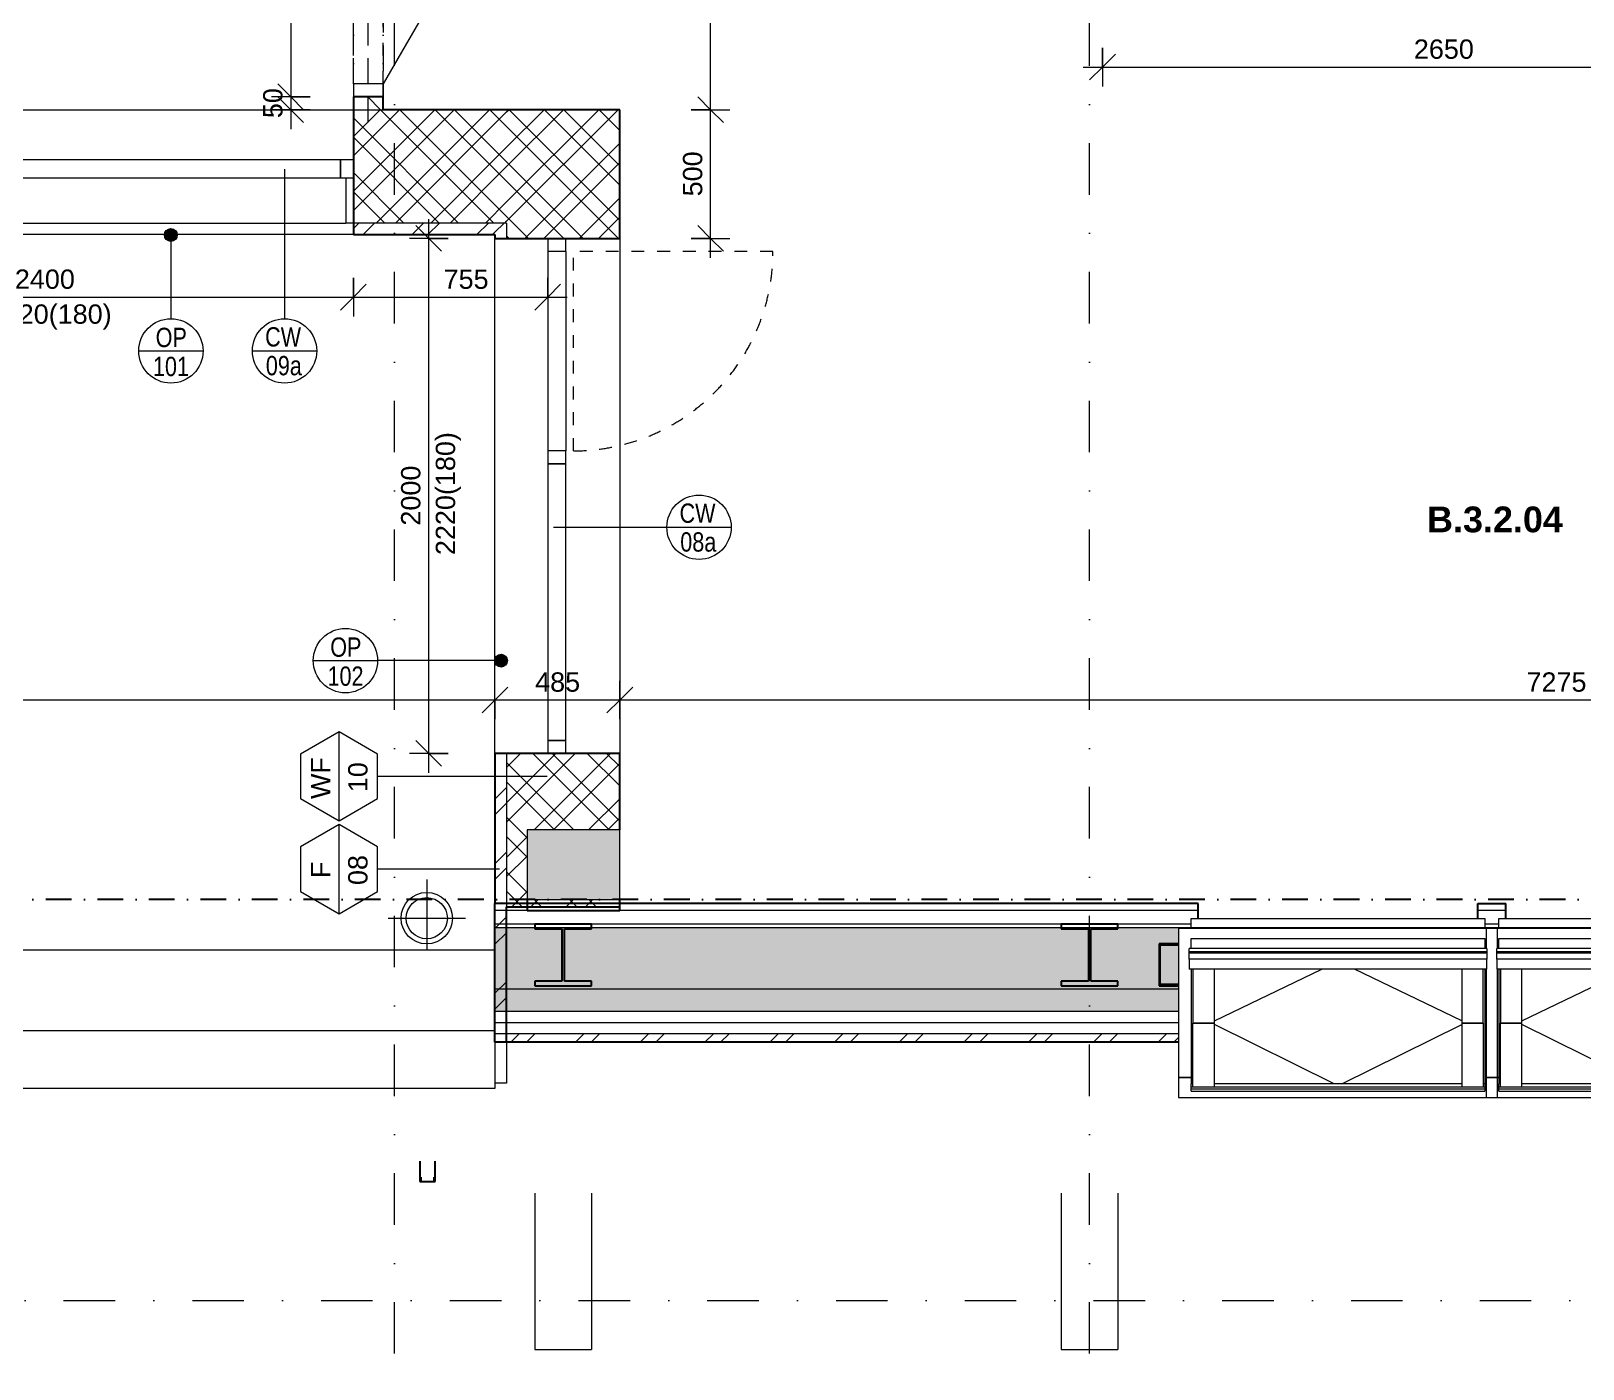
# Model space of a CAD drawing. Header units: millimetres. Extents: x -8380 to 43341, y -2985 to 58543.
# Drawn here: x 11158 to 17187, y 43687 to 48883 of the extents above; entities that cross this region are included whole.
import ezdxf

# ---------------------------------------------------------------- set-up
doc = ezdxf.new("R2010")
doc.units = ezdxf.units.MM
for name, pattern in [('HA_Dash_2mm-S1mm', [100, 50, -50]), ('HA_Dash_3mm-S1mm', [150, 100, -50]), ('HA_DashDot_10mm-S3mm', [500, 200, -150, 0, -150]), ('HA_DashDot_2_2mm-S0_6mm', [110, 50, -30, 0, -30]), ('HA_DashDot_4mm-S1mm', [200, 100, -50, 0, -50])]:
    doc.linetypes.add(name, pattern=pattern)
for name, color, linetype, lineweight in [('A-____-____-DIMS', 9, 'Continuous', 5), ('A-____-____-DIMS-50', 9, 'Continuous', 5), ('A-AREA-____-IDEN', 9, 'Continuous', 9), ('A-DETL-____-THIN', 9, 'Continuous', 9), ('A-DETL-GENF-OTLN', 9, 'Continuous', 9), ('A-DOOR-____-MCUT', 9, 'HA_DashDot_2_2mm-S0_6mm', 9), ('A-DOOR-____-OTLN', 9, 'Continuous', 9), ('A-DOOR-FRAM-MCUT', 9, 'Continuous', 9), ('A-FLOR-____-MCUT', 9, 'Continuous', 25), ('A-FLOR-____-OTLN', 9, 'Continuous', 9), ('A-FLOR-____-OVHD', 9, 'HA_DashDot_4mm-S1mm', 25), ('A-GENM-____-HDLN', 9, 'HA_Dash_3mm-S1mm', 9), ('A-GENM-____-IDEN', 9, 'Continuous', 9), ('A-GENM-____-OTLN', 9, 'Continuous', 9), ('A-GLAZ-____-OTLN', 9, 'Continuous', 5), ('A-GLAZ-CURT-MCUT', 9, 'Continuous', 5), ('A-GLAZ-CURT-OTLN', 9, 'Continuous', 5), ('A-GLAZ-CWMG-MCUT', 9, 'Continuous', 5), ('A-GLAZ-CWMG-OTLN', 9, 'Continuous', 5), ('A-ROOF-____-MCUT', 9, 'Continuous', 25), ('A-ROOF-____-OTLN', 9, 'Continuous', 9), ('A-ROOF-____-PATT', 9, 'Continuous', 25), ('A-WALL-____-IDEN', 9, 'Continuous', 9), ('A-WALL-____-MCUT', 9, 'Continuous', 25), ('A-WALL-____-OTLN', 9, 'Continuous', 9), ('A-WALL-____-PATT', 9, 'Continuous', 25), ('G-____-____-TEXT', 9, 'Continuous', 5), ('I-WALL-____-MCUT', 9, 'Continuous', 25), ('P-SANR-FIXT-OTLN', 9, 'Continuous', 9), ('S-BEAM-____-MCUT', 9, 'Continuous', 25), ('S-BEAM-____-OTLN', 9, 'Continuous', 9), ('S-GRID-____-OTLN', 9, 'Continuous', 5)]:
    doc.layers.add(name, color=color, linetype=linetype, lineweight=lineweight)
doc.styles.add('Arial_1', font='arial.ttf', dxfattribs={"height": 75})
doc.styles.add('Arial_2', font='arial.ttf', dxfattribs={"width": 0.8, "height": 75})
doc.styles.add('Arial_B', font='arialbd.ttf', dxfattribs={"height": 100})
doc.dimstyles.new('Inner_Dimensions', dxfattribs={"dimscale": 304.8, "dimtxt": 76.519455, "dimasz": 0.328084, "dimexe": 0.246063, "dimexo": 0.0625, "dimgap": 0.032808, "dimtad": 1, "dimdec": 0, "dimzin": 0, "dimdsep": 46, "dimtxsty": 'Arial_1', "dimblk1": 'OBLIQUE', "dimblk2": 'OBLIQUE', "dimsah": 1, "dimcen": 0.09, "dimdle": 0.246063, "dimazin": 0, "dimtfac": 1, "dimtdec": 4, "dimtix": 1, "dimtmove": 2, "dimatfit": 3, "dimfxl": 0.246063, "dimfxlon": 1, "dimtvp": 1, "dimtolj": 1, "dimtzin": 0, "dimlwd": 9, "dimlwe": 9, "dimarcsym": 2})
doc.dimstyles.new('Inner_Dimensions_1', dxfattribs={"dimscale": 304.8, "dimtxt": 76.519455, "dimasz": 0.328084, "dimexe": 0.246063, "dimexo": 0.0625, "dimgap": 0.032808, "dimtad": 1, "dimdec": 0, "dimzin": 0, "dimdsep": 46, "dimtxsty": 'Arial_1', "dimblk1": 'OBLIQUE', "dimblk2": 'OBLIQUE', "dimsah": 1, "dimcen": 0.09, "dimdle": 0.246063, "dimazin": 0, "dimtfac": 1, "dimtdec": 4, "dimtix": 1, "dimtmove": 0, "dimatfit": 3, "dimfxl": 0.246063, "dimfxlon": 1, "dimtvp": 1, "dimtolj": 1, "dimtzin": 0, "dimlwd": 9, "dimlwe": 9, "dimarcsym": 2})
pattern_1 = [(45, (0, 0), (-106.066, 106.066), []), (45, (75, 0), (-106.066, 106.066), []), (315, (0, 0), (106.066, 106.066), []), (315, (75, 0), (106.066, 106.066), [])]
pattern_2 = [(45, (0, 0), (-125.7236, 125.7236), []), (45, (0, 190.5), (-125.7236, 125.7236), [])]
pattern_3 = [(0, (0, 0), (58.594, 33.829), [39.062, -78.125]), (120, (0, 0), (-58.593773, 33.829393), [39.063, -78.125]), (60, (0, 0), (0.000227, 67.658393), [0, -78.125, 39.063, 0])]

# ---------------------------------------------------------------- blocks, each defined once
blk = doc.blocks.new('BD Libus_IFC_ifc-1-DPS_3NP - B')
at = {"layer": 'S-BEAM-____-MCUT', "color": 7}
for p, q in [((13335.8, 45414), (13115.8, 45414)), ((13115.8, 45414), (13115.8, 45396.6)), ((13335.8, 45396.6), (13335.8, 45414)), ((15380.8, 45414), (15160.8, 45414)), ((15160.8, 45414), (15160.8, 45396.6)), ((15380.8, 45396.6), (15380.8, 45414)), ((13115.8, 45396.6), (13221, 45396.6)), ((13221, 45396.6), (13221, 45192.8)), ((13230.5, 45192.8), (13230.5, 45396.6)), ((13230.5, 45396.6), (13335.8, 45396.6)), ((15160.8, 45396.6), (15266, 45396.6)), ((15266, 45396.6), (15266, 45192.8)), ((15275.5, 45192.8), (15275.5, 45396.6)), ((15275.5, 45396.6), (15380.8, 45396.6)), ((15615.7, 45338), (15540.7, 45338)), ((15540.7, 45338), (15540.7, 45175.4)), ((15544.7, 45333.7), (15615.7, 45333.7)), ((15544.7, 45179.7), (15544.7, 45333.7)), ((13221, 45192.8), (13115.7, 45192.8)), ((13115.7, 45192.8), (13115.7, 45175.4)), ((13115.7, 45175.4), (13335.7, 45175.4)), ((13335.7, 45192.8), (13230.5, 45192.8)), ((13335.7, 45175.4), (13335.7, 45192.8)), ((15266, 45192.8), (15160.7, 45192.8)), ((15160.7, 45192.8), (15160.7, 45175.5)), ((15160.7, 45175.5), (15380.7, 45175.4)), ((15380.7, 45192.8), (15275.5, 45192.8)), ((15380.7, 45175.4), (15380.7, 45192.8)), ((15540.7, 45175.4), (15615.7, 45175.4)), ((15615.7, 45179.7), (15544.7, 45179.7))]:
    blk.add_line(p, q, dxfattribs=at)
at = {"layer": 'S-BEAM-____-OTLN', "color": 250}
for p, q in [((12960.7, 45000), (7340.7, 45000)), ((13115.7, 44369.2), (13115.7, 43762.7)), ((13335.7, 44369.2), (13335.7, 43762.7)), ((15160.7, 44369.2), (15160.7, 43762.7)), ((15380.7, 44369.2), (15380.7, 43762.7)), ((13115.7, 43762.7), (13335.7, 43762.7)), ((15160.7, 43762.7), (15380.7, 43762.7))]:
    blk.add_line(p, q, dxfattribs=at)
blk = doc.blocks.new('HA_DR_Double_Swing_Solid - In_BJ_1200x2100_800-1670800-DPS_3NP - B')
at = {"layer": 'A-DOOR-____-MCUT'}
for p, q in [((-600, 57.5), (600, 57.5)), ((-600, -57.5), (600, -57.5))]:
    blk.add_line(p, q, dxfattribs=at)
at = {"layer": 'A-DOOR-____-OTLN', "lineweight": 5}
for p, q in [((-253.6, -257.5), (-600, -57.5)), ((600, -857.5), (600, -57.5))]:
    blk.add_line(p, q, dxfattribs=at)
for centre, radius, start, end in [((-600, -57.5), 400, 330, 0), ((600, -57.5), 800, 180, 270)]:
    blk.add_arc(centre, radius, start, end, dxfattribs=at)
at = {"layer": 'A-DOOR-FRAM-MCUT'}
for p, q in [((-600, 57.5), (-650, 57.5)), ((-600, -57.5), (-600, 57.5)), ((650, 57.5), (600, 57.5)), ((600, 57.5), (600, -57.5)), ((-650, -57.5), (-600, -57.5)), ((600, -57.5), (650, -57.5))]:
    blk.add_line(p, q, dxfattribs=at)
blk = doc.blocks.new('Systémový panel - Sklo-1975899-DPS_3NP - B')
at = {"layer": 'A-GLAZ-CURT-MCUT'}
for p, q in [((731, 70), (-731, 70)), ((-731, 70), (-731, 0)), ((731, 0), (731, 70)), ((-731, 0), (731, 0))]:
    blk.add_line(p, q, dxfattribs=at)
blk = doc.blocks.new('Obdélníková příčel - 50x70mm EXT-1863482-DPS_3NP - B')
at = {"layer": 'A-GLAZ-CWMG-MCUT'}
for p, q in [((0, 0), (-50, 0)), ((-50, 0), (-50, -70)), ((0, -70), (0, 0)), ((-50, -70), (0, -70))]:
    blk.add_line(p, q, dxfattribs=at)
blk = doc.blocks.new('Systémový panel - Sklo-2105241-DPS_3NP - B')
at = {"layer": 'A-GLAZ-CURT-MCUT'}
for p, q in [((537.5, 70), (-537.5, 70)), ((-537.5, 70), (-537.5, 0)), ((537.5, 0), (537.5, 70)), ((-537.5, 0), (537.5, 0))]:
    blk.add_line(p, q, dxfattribs=at)
blk = doc.blocks.new('Obdélníková příčel - 50x70mm EXT-1863481-DPS_3NP - B')
at = {"layer": 'A-GLAZ-CWMG-MCUT'}
for p, q in [((-50, 0), (0, 0)), ((-50, -70), (-50, 0)), ((0, 0), (0, -70)), ((0, -70), (-50, -70))]:
    blk.add_line(p, q, dxfattribs=at)
blk = doc.blocks.new('ABMV_CW_Single_Swing_Generic - Ex_Glass_SKLOPNE-2105242-DPS_3NP - B')
at = {"layer": 'A-DOOR-____-OTLN', "linetype": 'HA_Dash_2mm-S1mm', "lineweight": 5}
for p in [(-387.5, -30), (387.5, -805)]:
    blk.add_line(p, (387.5, -30), dxfattribs=at)
blk.add_arc((387.5, -30), 775, 180, 270, dxfattribs=at)
blk = doc.blocks.new('Obdélníková příčel - 50x70mm EXT-1514296-DPS_3NP - B')
at = {"layer": 'A-GLAZ-CWMG-OTLN'}
for p, q in [((13165.7, 48027.7), (13165.7, 47252.7)), ((13235.7, 48027.7), (13235.7, 47252.7))]:
    blk.add_line(p, q, dxfattribs=at)
blk = doc.blocks.new('Obdélníková příčel - 50x70mm EXT-1863479-DPS_3NP - B')
at = {"layer": 'A-GLAZ-CWMG-MCUT'}
for p, q in [((-25, 0), (25, 0)), ((-25, -70), (-25, 0)), ((25, 0), (25, -70)), ((25, -70), (-25, -70))]:
    blk.add_line(p, q, dxfattribs=at)
blk = doc.blocks.new('Roof-Windows_VELUX_GLL_1061 - SK08-V2-DPS_3NP - B')
at = {"layer": 'A-GLAZ-____-OTLN'}
for p, q in [((-3709.3, 45402.1), (-2469.3, 45402.1)), ((-3709.3, 45402.1), (-3709.3, 45397.5)), ((-2469.3, 45397.5), (-3709.3, 45397.5)), ((-3709.3, 45397.5), (-3709.3, 44818.5)), ((-3659.3, 45436.6), (-2519.3, 45436.6)), ((-3659.3, 45402.1), (-3659.3, 45436.6)), ((-2519.3, 45436.6), (-2519.3, 45402.1)), ((-2469.3, 45402.1), (-2469.3, 45397.5)), ((-2469.3, 45319.8), (-2469.3, 45397.5)), ((-3659.3, 45358.8), (-2519.3, 45358.8)), ((-3659.3, 45319.8), (-3659.3, 45358.8)), ((-2519.3, 45358.8), (-2519.3, 45319.8)), ((-3667.4, 45307.3), (-3667.4, 45319.8)), ((-2511.2, 45319.8), (-3667.4, 45319.8)), ((-3667.4, 45301.9), (-3667.4, 45307.3)), ((-2511.2, 45307.3), (-3667.4, 45307.3)), ((-3667.4, 45278.4), (-3667.4, 45301.9)), ((-2511.2, 45301.9), (-3667.4, 45301.9)), ((-2511.2, 45278.4), (-3667.4, 45278.4)), ((-3667.4, 45278.4), (-3667.4, 45239.5)), ((-2511.2, 45319.8), (-2511.2, 45307.3)), ((-2511.2, 45307.3), (-2511.2, 45301.9)), ((-2511.2, 45301.9), (-2511.2, 45278.4)), ((-2511.2, 45239.5), (-2511.2, 45278.4)), ((-2511.2, 45239.5), (-3667.4, 45239.5)), ((-3659.3, 45239.5), (-3659.3, 44794)), ((-3652.9, 45239.5), (-3652.9, 45030.2)), ((-3569.7, 45038.6), (-3152.8, 45239.5)), ((-3569.7, 45030.2), (-3569.7, 45239.5)), ((-2608.9, 45038.6), (-3025.9, 45239.5)), ((-2608.9, 45239.5), (-2608.9, 45030.2)), ((-2525.7, 45030.2), (-2525.7, 45239.5)), ((-2519.3, 45239.5), (-2519.3, 44794)), ((-2469.3, 44818.5), (-2469.3, 45239.5)), ((-3652.9, 45030.2), (-3569.7, 45030.2)), ((-3652.9, 44781.5), (-3652.9, 45030.2)), ((-3569.7, 45030.2), (-3652.9, 45030.2)), ((-3569.7, 44781.5), (-3569.7, 45030.2)), ((-3104, 44794), (-3569.7, 45024.8)), ((-3074.6, 44794), (-2608.9, 45024.8)), ((-2608.9, 45030.2), (-2525.7, 45030.2)), ((-2608.9, 45030.2), (-2608.9, 44781.5)), ((-2525.7, 45030.2), (-2608.9, 45030.2)), ((-2525.7, 45030.2), (-2525.7, 44781.5)), ((-3709.3, 44818.5), (-3659.3, 44818.5)), ((-3659.3, 44818.5), (-3709.3, 44818.5)), ((-3709.3, 44818.5), (-3709.3, 44741.2)), ((-3659.3, 44785.3), (-3659.3, 44794)), ((-3652.9, 44794), (-3659.3, 44794)), ((-2608.9, 44794), (-3569.7, 44794)), ((-2519.3, 44794), (-2525.7, 44794)), ((-2519.3, 44818.5), (-2469.3, 44818.5)), ((-2469.3, 44818.5), (-2519.3, 44818.5)), ((-2519.3, 44794), (-2519.3, 44785.3)), ((-2469.3, 44741.2), (-2469.3, 44818.5)), ((-3709.3, 44741.2), (-2469.3, 44741.2)), ((-3659.3, 44781), (-3659.3, 44785.3)), ((-3659.3, 44774.1), (-3659.3, 44781)), ((-2519.3, 44781), (-3659.3, 44781)), ((-2519.3, 44774.1), (-3659.3, 44774.1)), ((-3659.3, 44765.6), (-3659.3, 44773.7)), ((-3659.3, 44765.6), (-2519.3, 44765.6)), ((-3659.3, 44765.6), (-3659.3, 44765.6)), ((-3569.7, 44781.5), (-3652.9, 44781.5)), ((-2525.7, 44781.5), (-2608.9, 44781.5)), ((-2519.3, 44785.3), (-2519.3, 44781)), ((-2519.3, 44781), (-2519.3, 44774.1)), ((-2519.3, 44773.7), (-2519.3, 44765.6)), ((-2519.3, 44765.6), (-2519.3, 44765.6))]:
    blk.add_line(p, q, dxfattribs=at)
blk = doc.blocks.new('Roof-Windows_VELUX_GLL_1061 - SK08-1808627-DPS_3NP - B')
at = {"layer": 'A-GLAZ-____-OTLN'}
for p, q in [((-2514.3, 45402.1), (-1274.3, 45402.1)), ((-2514.3, 45402.1), (-2514.3, 45397.5)), ((-1274.3, 45397.5), (-2514.3, 45397.5)), ((-2514.3, 45397.5), (-2514.3, 45319.8)), ((-2464.3, 45436.6), (-1324.3, 45436.6)), ((-2464.3, 45402.1), (-2464.3, 45436.6)), ((-1324.3, 45436.6), (-1324.3, 45402.1)), ((-1274.3, 45402.1), (-1274.3, 45397.5)), ((-1274.3, 44818.5), (-1274.3, 45397.5)), ((-2464.3, 45358.8), (-1324.3, 45358.8)), ((-2464.3, 45319.8), (-2464.3, 45358.8)), ((-1324.3, 45358.8), (-1324.3, 45319.8)), ((-2472.4, 45307.3), (-2472.4, 45319.8)), ((-1316.2, 45319.8), (-2472.4, 45319.8)), ((-2472.4, 45301.9), (-2472.4, 45307.3)), ((-1316.2, 45307.3), (-2472.4, 45307.3)), ((-2472.4, 45278.4), (-2472.4, 45301.9)), ((-1316.2, 45301.9), (-2472.4, 45301.9)), ((-1316.2, 45278.4), (-2472.4, 45278.4)), ((-2472.4, 45278.4), (-2472.4, 45239.5)), ((-1316.2, 45319.8), (-1316.2, 45307.3)), ((-1316.2, 45307.3), (-1316.2, 45301.9)), ((-1316.2, 45301.9), (-1316.2, 45278.4)), ((-1316.2, 45239.5), (-1316.2, 45278.4)), ((-2514.3, 45239.5), (-2514.3, 44818.5)), ((-1316.2, 45239.5), (-2472.4, 45239.5)), ((-2464.3, 45239.5), (-2464.3, 44794)), ((-2457.9, 45239.5), (-2457.9, 45030.2)), ((-2374.7, 45038.6), (-1957.8, 45239.5)), ((-2374.7, 45030.2), (-2374.7, 45239.5)), ((-1413.9, 45038.6), (-1830.9, 45239.5)), ((-1413.9, 45239.5), (-1413.9, 45030.2)), ((-1330.7, 45030.2), (-1330.7, 45239.5)), ((-1324.3, 45239.5), (-1324.3, 44794)), ((-2457.9, 45030.2), (-2374.7, 45030.2)), ((-2457.9, 44781.5), (-2457.9, 45030.2)), ((-2374.7, 45030.2), (-2457.9, 45030.2)), ((-2374.7, 44781.5), (-2374.7, 45030.2)), ((-1909, 44794), (-2374.7, 45024.8)), ((-1879.6, 44794), (-1413.9, 45024.8)), ((-1413.9, 45030.2), (-1330.7, 45030.2)), ((-1413.9, 45030.2), (-1413.9, 44781.5)), ((-1330.7, 45030.2), (-1413.9, 45030.2)), ((-1330.7, 45030.2), (-1330.7, 44781.5)), ((-2514.3, 44818.5), (-2464.3, 44818.5)), ((-2464.3, 44818.5), (-2514.3, 44818.5)), ((-2514.3, 44818.5), (-2514.3, 44741.2)), ((-2464.3, 44785.3), (-2464.3, 44794)), ((-2457.9, 44794), (-2464.3, 44794)), ((-1413.9, 44794), (-2374.7, 44794)), ((-1324.3, 44794), (-1330.7, 44794)), ((-1324.3, 44818.5), (-1274.3, 44818.5)), ((-1274.3, 44818.5), (-1324.3, 44818.5)), ((-1324.3, 44794), (-1324.3, 44785.3)), ((-1274.3, 44741.2), (-1274.3, 44818.5)), ((-2514.3, 44741.2), (-1274.3, 44741.2)), ((-2464.3, 44781), (-2464.3, 44785.3)), ((-2464.3, 44774.1), (-2464.3, 44781)), ((-1324.3, 44781), (-2464.3, 44781)), ((-1324.3, 44774.1), (-2464.3, 44774.1)), ((-2464.3, 44765.6), (-2464.3, 44773.7)), ((-2464.3, 44765.6), (-1324.3, 44765.6)), ((-2464.3, 44765.6), (-2464.3, 44765.6)), ((-2374.7, 44781.5), (-2457.9, 44781.5)), ((-1330.7, 44781.5), (-1413.9, 44781.5)), ((-1324.3, 44785.3), (-1324.3, 44781)), ((-1324.3, 44781), (-1324.3, 44774.1)), ((-1324.3, 44773.7), (-1324.3, 44765.6)), ((-1324.3, 44765.6), (-1324.3, 44765.6))]:
    blk.add_line(p, q, dxfattribs=at)
blk = doc.blocks.new('TP11-chrlič3 - TP11-chrlič-1750161-DPS_3NP - B')
at = {"layer": 'A-GENM-____-OTLN'}
for p, q in [((1512.8, 44432.1), (1512.8, 44414.7)), ((1562.8, 44414.7), (1512.8, 44414.7)), ((1562.8, 44414.7), (1562.8, 44432.1))]:
    blk.add_line(p, q, dxfattribs=at)
blk = doc.blocks.new('TB_Porotherm KP11_5_1500mm - TB_Porotherm KP11_5_1500mm-1920557-DPS_3NP - B')
at = {"layer": 'A-GENM-____-HDLN'}
for p, q in [((-750, 57.5), (750, 57.5)), ((-750, 0), (750, 0)), ((750, -57.5), (-750, -57.5))]:
    blk.add_line(p, q, dxfattribs=at)
blk = doc.blocks.new('VĚNEC OSA B5-B6 - VĚNEC OSA B5-B6-2159211-DPS_3NP - B')
at = {"layer": 'A-FLOR-____-MCUT'}
for p, q in [((13085.7, 45510.2), (13085.7, 45468.2)), ((13085.7, 45468.2), (13445.7, 45468.2)), ((13445.7, 45468.2), (13445.7, 45510.2))]:
    blk.add_line(p, q, dxfattribs=at)
blk = doc.blocks.new('LV_PF_GenericSymbol - Default-2172435-DPS_3NP - B')
at = {"layer": 'P-SANR-FIXT-OTLN'}
for p, q in [((0, 150), (0, -122.6)), ((-150, 0), (150, 0))]:
    blk.add_line(p, q, dxfattribs=at)
for radius in [100, 80]:
    blk.add_circle((0, 0), radius, dxfattribs=at)
blk = doc.blocks.new('DIMBLOCK48-DPS_3NP - B')
at = {"layer": 'A-____-____-DIMS-50', "lineweight": 9}
for p, q in [((13445.7, 46210.1), (13445.7, 46360.1)), ((13445.7, 46285.1), (13495.7, 46335.1)), ((20720.7, 46210.1), (20720.7, 46360.1)), ((20720.7, 46285.1), (20770.7, 46335.1)), ((13445.7, 46285.1), (13395.7, 46235.1)), ((20720.7, 46285.1), (13445.7, 46285.1)), ((13445.7, 46285.1), (13445.7, 46210.1)), ((20720.7, 46285.1), (20670.7, 46235.1)), ((20720.7, 46285.1), (20720.7, 46210.1))]:
    blk.add_line(p, q, dxfattribs=at)
at = {"layer": 'A-____-____-DIMS-50', "color": 0, "lineweight": 9, "insert": (16967.8, 46392.4), "char_height": 75, "width": 276.883, "attachment_point": 1, "line_spacing_factor": 0.941778, "style": 'Arial_1'}
blk.add_mtext('7275', dxfattribs=at)
blk = doc.blocks.new('_Oblique')
at = {"color": 0, "linetype": 'ByBlock', "lineweight": -2}
blk.add_line((-0.5, -0.5), (0.5, 0.5), dxfattribs=at)
blk = doc.blocks.new('DIMBLOCK49-DPS_3NP - B')
at = {"layer": 'A-____-____-DIMS-50', "lineweight": 9}
for p, q in [((12960.7, 46210.1), (12960.7, 46360.1)), ((12960.7, 46285.1), (13010.7, 46335.1)), ((13445.7, 46210.1), (13445.7, 46360.1)), ((13445.7, 46285.1), (13495.7, 46335.1)), ((12960.7, 46285.1), (12910.7, 46235.1)), ((13445.7, 46285.1), (12960.7, 46285.1)), ((12960.7, 46285.1), (12960.7, 46210.1)), ((13445.7, 46285.1), (13395.7, 46235.1)), ((13445.7, 46285.1), (13445.7, 46210.1))]:
    blk.add_line(p, q, dxfattribs=at)
at = {"layer": 'A-____-____-DIMS-50', "color": 0, "lineweight": 9, "insert": (13116.7, 46392.4), "char_height": 75, "width": 207.662, "attachment_point": 1, "line_spacing_factor": 0.941778, "style": 'Arial_1'}
blk.add_mtext('485', dxfattribs=at)
blk = doc.blocks.new('DIMBLOCK50-DPS_3NP - B')
at = {"layer": 'A-____-____-DIMS-50', "lineweight": 9}
for p, q in [((7295.7, 46210.1), (7295.7, 46360.1)), ((7295.7, 46285.1), (7345.7, 46335.1)), ((12960.7, 46210.1), (12960.7, 46360.1)), ((12960.7, 46285.1), (13010.7, 46335.1)), ((7295.7, 46285.1), (7245.7, 46235.1)), ((12960.7, 46285.1), (7295.7, 46285.1)), ((7295.7, 46285.1), (7295.7, 46210.1)), ((12960.7, 46285.1), (12910.7, 46235.1)), ((12960.7, 46285.1), (12960.7, 46210.1))]:
    blk.add_line(p, q, dxfattribs=at)
at = {"layer": 'A-____-____-DIMS-50', "color": 0, "lineweight": 9, "insert": (10012.8, 46392.4), "char_height": 75, "width": 276.883, "attachment_point": 1, "line_spacing_factor": 0.941778, "style": 'Arial_1'}
blk.add_mtext('5665', dxfattribs=at)
blk = doc.blocks.new('DIMBLOCK143-DPS_3NP - B')
at = {"layer": 'A-____-____-DIMS-50', "lineweight": 9}
for p, q in [((12167.4, 50002.7), (12167.4, 48627.7)), ((12242.4, 49927.7), (12092.4, 49927.7)), ((12167.4, 49927.7), (12117.4, 49977.7)), ((12167.4, 49927.7), (12217.4, 49877.7)), ((12167.4, 49927.7), (12242.4, 49927.7)), ((12167.4, 48627.7), (12117.4, 48677.7)), ((12242.4, 48627.7), (12092.4, 48627.7)), ((12167.4, 48627.7), (12217.4, 48577.7)), ((12167.4, 48627.7), (12242.4, 48627.7))]:
    blk.add_line(p, q, dxfattribs=at)
at = {"layer": 'A-____-____-DIMS-50', "color": 0, "lineweight": 9, "insert": (12060.1, 49162.4), "char_height": 75, "width": 276.883, "attachment_point": 1, "rotation": 90, "line_spacing_factor": 0.941778, "style": 'Arial_1'}
blk.add_mtext('1300', dxfattribs=at)
blk = doc.blocks.new('DIMBLOCK144-DPS_3NP - B')
at = {"layer": 'A-____-____-DIMS-50', "lineweight": 9}
for p, q in [((12167.4, 48627.7), (12117.4, 48677.7)), ((12242.4, 48627.7), (12092.4, 48627.7)), ((12167.4, 48577.7), (12117.4, 48627.7)), ((12167.4, 48627.7), (12167.4, 48502.7)), ((12167.4, 48627.7), (12217.4, 48577.7)), ((12167.4, 48627.7), (12242.4, 48627.7)), ((12242.4, 48577.7), (12092.4, 48577.7)), ((12167.4, 48577.7), (12217.4, 48527.7)), ((12167.4, 48577.7), (12242.4, 48577.7))]:
    blk.add_line(p, q, dxfattribs=at)
at = {"layer": 'A-____-____-DIMS-50', "color": 0, "lineweight": 9, "insert": (12060.1, 48545), "char_height": 75, "width": 138.441, "attachment_point": 1, "rotation": 90, "line_spacing_factor": 0.941778, "style": 'Arial_1'}
blk.add_mtext('50', dxfattribs=at)
blk = doc.blocks.new('DIMBLOCK161-DPS_3NP - B')
at = {"layer": 'A-____-____-DIMS-50', "lineweight": 9}
for p, q in [((10011.2, 47924.8), (10011.2, 47774.8)), ((10011.2, 47849.8), (10011.2, 47924.8)), ((10011.2, 47849.8), (10061.2, 47899.8)), ((12410.7, 47924.8), (12410.7, 47774.8)), ((12410.7, 47849.8), (12410.7, 47924.8)), ((12410.7, 47849.8), (12460.7, 47899.8)), ((10011.2, 47849.8), (9961.2, 47799.8)), ((10011.2, 47849.8), (12410.7, 47849.8)), ((12410.7, 47849.8), (12360.7, 47799.8))]:
    blk.add_line(p, q, dxfattribs=at)
at = {"layer": 'A-____-____-DIMS-50', "color": 0, "lineweight": 9, "insert": (11095.6, 47957.1), "char_height": 75, "width": 276.883, "attachment_point": 1, "line_spacing_factor": 0.941778, "style": 'Arial_1'}
blk.add_mtext('2400', dxfattribs=at)
blk = doc.blocks.new('DIMBLOCK162-DPS_3NP - B')
at = {"layer": 'A-____-____-DIMS-50', "lineweight": 9}
for p, q in [((12410.7, 47924.8), (12410.7, 47774.8)), ((12410.7, 47849.8), (12410.7, 47924.8)), ((12410.7, 47849.8), (12460.7, 47899.8)), ((13165.7, 47924.8), (13165.7, 47774.8)), ((13165.7, 47849.8), (13165.7, 47924.8)), ((13165.7, 47849.8), (13215.7, 47899.8)), ((12410.7, 47849.8), (12360.7, 47799.8)), ((12410.7, 47849.8), (13240.7, 47849.8)), ((13165.7, 47849.8), (13115.7, 47799.8))]:
    blk.add_line(p, q, dxfattribs=at)
at = {"layer": 'A-____-____-DIMS-50', "color": 0, "lineweight": 9, "insert": (12761.1, 47957.1), "char_height": 75, "width": 207.662, "attachment_point": 1, "line_spacing_factor": 0.941778, "style": 'Arial_1'}
blk.add_mtext('755', dxfattribs=at)
blk = doc.blocks.new('DIMBLOCK163-DPS_3NP - B')
at = {"layer": 'A-____-____-DIMS-50', "lineweight": 9}
for p, q in [((12703.2, 48077.8), (12653.2, 48127.8)), ((12703.2, 46002.8), (12703.2, 48152.8)), ((12778.2, 48077.8), (12628.2, 48077.8)), ((12703.2, 48077.8), (12753.2, 48027.8)), ((12703.2, 48077.8), (12778.2, 48077.8)), ((12703.2, 46077.8), (12653.2, 46127.8)), ((12778.2, 46077.8), (12628.2, 46077.8)), ((12703.2, 46077.8), (12753.2, 46027.8)), ((12703.2, 46077.8), (12778.2, 46077.8))]:
    blk.add_line(p, q, dxfattribs=at)
at = {"layer": 'A-____-____-DIMS-50', "color": 0, "lineweight": 9, "insert": (12595.8, 46962.4), "char_height": 75, "width": 276.883, "attachment_point": 1, "rotation": 90, "line_spacing_factor": 0.941778, "style": 'Arial_1'}
blk.add_mtext('2000', dxfattribs=at)
blk = doc.blocks.new('DIMBLOCK164-DPS_3NP - B')
at = {"layer": 'A-____-____-DIMS-50', "lineweight": 9}
for p, q in [((13798.2, 48577.7), (13748.2, 48627.7)), ((13723.2, 48577.7), (13873.2, 48577.7)), ((13798.2, 48577.7), (13723.2, 48577.7)), ((13798.2, 48002.8), (13798.2, 48577.7)), ((13798.2, 48577.7), (13848.2, 48527.7)), ((13798.2, 48077.8), (13748.2, 48127.8)), ((13723.2, 48077.8), (13873.2, 48077.8)), ((13798.2, 48077.8), (13723.2, 48077.8)), ((13798.2, 48077.8), (13848.2, 48027.8))]:
    blk.add_line(p, q, dxfattribs=at)
at = {"layer": 'A-____-____-DIMS-50', "color": 0, "lineweight": 9, "insert": (13690.9, 48241.2), "char_height": 75, "width": 207.662, "attachment_point": 1, "rotation": 90, "line_spacing_factor": 0.941778, "style": 'Arial_1'}
blk.add_mtext('500', dxfattribs=at)
blk = doc.blocks.new('DIMBLOCK165-DPS_3NP - B')
at = {"layer": 'A-____-____-DIMS-50', "lineweight": 9}
for p, q in [((13798.2, 50677.7), (13748.2, 50727.7)), ((13723.2, 50677.7), (13873.2, 50677.7)), ((13798.2, 50677.7), (13723.2, 50677.7)), ((13798.2, 48577.7), (13798.2, 50677.7)), ((13798.2, 50677.7), (13848.2, 50627.7)), ((13798.2, 48577.7), (13748.2, 48627.7)), ((13723.2, 48577.7), (13873.2, 48577.7)), ((13798.2, 48577.7), (13723.2, 48577.7)), ((13798.2, 48577.7), (13848.2, 48527.7))]:
    blk.add_line(p, q, dxfattribs=at)
at = {"layer": 'A-____-____-DIMS-50', "color": 0, "lineweight": 9, "insert": (13690.9, 49512.4), "char_height": 75, "width": 276.883, "attachment_point": 1, "rotation": 90, "line_spacing_factor": 0.941778, "style": 'Arial_1'}
blk.add_mtext('2100', dxfattribs=at)
blk = doc.blocks.new('HA_TAG_GM_Products - Generic-588599-DPS_3NP - B')
at = {"layer": 'A-GENM-____-IDEN'}
blk.add_line((-2.5, 0), (2.5, 0), dxfattribs=at)
blk.add_circle((0, 0), 2.5, dxfattribs=at)
blk = doc.blocks.new('HA_TAG_cWA - Default-922888-DPS_3NP - B')
at = {"layer": 'A-WALL-____-IDEN'}
blk.add_line((-2.5, 0), (2.5, 0), dxfattribs=at)
blk.add_circle((0, 0), 2.5, dxfattribs=at)
blk = doc.blocks.new('HA_TAG_WA_Partitions - Group _ Type Mark-556634-DPS_3NP - B')
at = {"layer": 'A-WALL-____-IDEN'}
for p, q in [((-1.73, 3), (-3.46, 0)), ((1.73, 3), (-1.73, 3)), ((3.46, 0), (1.73, 3)), ((-3.46, 0), (3.46, 0)), ((-3.46, 0), (-1.73, -3)), ((1.73, -3), (3.46, 0)), ((-1.73, -3), (1.73, -3))]:
    blk.add_line(p, q, dxfattribs=at)
blk = doc.blocks.new('DIMBLOCK237-DPS_3NP - B')
at = {"layer": 'A-____-____-DIMS-50', "lineweight": 9}
for p, q in [((15320.7, 48818.2), (15320.7, 48668.2)), ((15320.7, 48743.2), (15320.7, 48818.2)), ((15320.7, 48743.2), (15370.7, 48793.2)), ((17970.7, 48818.2), (17970.7, 48668.2)), ((17970.7, 48743.2), (17970.7, 48818.2)), ((17970.7, 48743.2), (18020.7, 48793.2)), ((15245.7, 48743.2), (17970.7, 48743.2)), ((15320.7, 48743.2), (15270.7, 48693.2)), ((17970.7, 48743.2), (17920.7, 48693.2))]:
    blk.add_line(p, q, dxfattribs=at)
at = {"layer": 'A-____-____-DIMS-50', "color": 0, "lineweight": 9, "insert": (16530.3, 48850.6), "char_height": 75, "width": 276.883, "attachment_point": 1, "line_spacing_factor": 0.941778, "style": 'Arial_1'}
blk.add_mtext('2650', dxfattribs=at)

msp = doc.modelspace()

# ---------------------------------------------------------------- hatches: boundary and pattern name
at = {"layer": 'A-DETL-GENF-OTLN'}
msp.add_hatch(color=254, dxfattribs=at).paths.add_polyline_path([(13445.7, 45510.2), (13445.7, 45780.8), (13085.7, 45780.8), (13085.7, 45510.2)])
at = {"layer": 'A-GENM-____-IDEN'}
h = msp.add_hatch(color=256, dxfattribs=at)
edge = h.paths.add_edge_path()
edge.add_arc((11701.6, 48091.4), 25, 0, 360)
h = msp.add_hatch(color=256, dxfattribs=at)
edge = h.paths.add_edge_path()
edge.add_arc((12984.1, 46438), 25, 0, 360)
at = {"layer": 'A-ROOF-____-PATT', "lineweight": 5}
h = msp.add_hatch(dxfattribs=at)
h.set_pattern_fill('FP_1', color=256, style=0, pattern_type=2)
h.set_pattern_definition(pattern_3)
h.paths.add_polyline_path([(7228.9, 45161.9), (7340.7, 45161.9), (7340.7, 45400.5), (7000.7, 45400.5), (7000.7, 45161.9)])
h.paths.add_polyline_path([(-6370.2, 45161.9), (-3709.3, 45161.9), (-3709.3, 45400.5), (-6829.3, 45400.5), (-6829.3, 45161.9)])
h.paths.add_polyline_path([(21170.7, 45161.9), (21170.7, 45400.5), (18050.7, 45400.5), (18050.7, 45161.9), (20828.1, 45161.9)])
h.paths.add_polyline_path([(-1274.3, 45161.9), (1380.7, 45161.9), (1380.7, 45400.5), (-1274.3, 45400.5), (-1274.3, 45168.7)])
h.paths.add_polyline_path([(12960.7, 45161.9), (15615.7, 45161.9), (15615.7, 45400.5), (12960.7, 45400.5), (12960.7, 45337.9)])
h = msp.add_hatch(dxfattribs=at)
h.set_pattern_fill('FP_1', color=256, style=0, pattern_type=2)
h.set_pattern_definition(pattern_3)
h.paths.add_polyline_path([(20828.1, 45075.2), (21170.7, 45075.2), (21170.7, 45161.9), (18050.7, 45161.9), (18050.7, 45075.2), (19694.8, 45075.2)])
h.paths.add_polyline_path([(-6370.2, 45075.2), (-3709.3, 45075.2), (-3709.3, 45161.9), (-6829.3, 45161.9), (-6829.3, 45075.2)])
h.paths.add_polyline_path([(-1274.3, 45075.2), (1380.7, 45075.2), (1380.7, 45161.9), (-1274.3, 45161.9), (-1274.3, 45077.6)])
h.paths.add_polyline_path([(15615.7, 45075.2), (15615.7, 45161.9), (12960.7, 45161.9), (12960.7, 45075.2), (15445.1, 45075.2)])
h.paths.add_polyline_path([(7000.7, 45075.2), (7340.7, 45075.2), (7340.7, 45161.9), (7000.7, 45161.9)])
h = msp.add_hatch(dxfattribs=at)
h.set_pattern_fill('FP_7', color=256, style=0, pattern_type=2)
h.set_pattern_definition(pattern_2)
h.paths.add_polyline_path([(20828.1, 44955.9), (21170.7, 44955.9), (21170.7, 44988.4), (18050.7, 44988.4), (18050.7, 44955.9), (19694.8, 44955.9)])
h.paths.add_polyline_path([(-6370.2, 44955.9), (-3709.3, 44955.9), (-3709.3, 44988.4), (-6829.3, 44988.4), (-6829.3, 44955.9)])
h.paths.add_polyline_path([(-1274.3, 44955.9), (1380.7, 44955.9), (1380.7, 44988.4), (-1274.3, 44988.4), (-1274.3, 44987.5)])
h.paths.add_polyline_path([(15615.7, 44955.9), (15615.7, 44988.4), (12960.7, 44988.4), (12960.7, 44955.9), (15445.1, 44955.9)])
h.paths.add_polyline_path([(7000.7, 44955.9), (7340.7, 44955.9), (7340.7, 44988.4), (7000.7, 44988.4)])
at = {"layer": 'A-WALL-____-PATT', "lineweight": 5}
h = msp.add_hatch(dxfattribs=at)
h.set_pattern_fill('FP_6', color=256, style=0, pattern_type=2)
h.set_pattern_definition([(135, (0, 0), (-53.03301, -53.03301), [])])
h.paths.add_polyline_path([(12525.7, 48577.7), (12525.7, 48627.7), (12410.7, 48627.7), (12410.7, 48577.7)])
h.paths.add_polyline_path([(12525.7, 49927.7), (12525.7, 50677.7), (12410.7, 50677.7), (12410.7, 49927.7)])
h = msp.add_hatch(dxfattribs=at)
h.set_pattern_fill('FP_2', color=256, style=0, pattern_type=2)
h.set_pattern_definition(pattern_1)
h.paths.add_polyline_path([(12960.7, 48137.7), (13005.7, 48137.7), (13005.7, 48577.7), (12410.7, 48577.7), (12410.7, 48137.7), (12895.2, 48137.7)])
h.paths.add_polyline_path([(10011.2, 48137.7), (10011.2, 48577.7), (4360.7, 48577.7), (4360.7, 48137.7), (8362.2, 48137.7)])
h.paths.add_polyline_path([(895.7, 48137.7), (1960.7, 48137.7), (1960.7, 48577.7), (895.7, 48577.7)])
h = msp.add_hatch(dxfattribs=at)
h.set_pattern_fill('FP_2', color=256, style=0, pattern_type=2)
h.set_pattern_definition(pattern_1)
h.paths.add_polyline_path([(13445.7, 45481.8), (13445.7, 46077.8), (13005.7, 46077.8), (13005.7, 45481.8), (13445.7, 45481.8)])
h.paths.add_polyline_path([(13085.7, 45510.2), (13085.7, 45780.8), (13445.7, 45780.8), (13445.7, 45510.2), (13424.7, 45510.2)])
h.paths.add_polyline_path([(13445.7, 48077.8), (13445.7, 48577.7), (13005.7, 48577.7), (13005.7, 48077.8)])
h = msp.add_hatch(dxfattribs=at)
h.set_pattern_fill('FP_7', color=256, style=0, pattern_type=2)
h.set_pattern_definition(pattern_2)
h.paths.add_polyline_path([(12895.2, 48092.7), (12960.7, 48092.7), (12960.7, 48137.7), (12410.7, 48137.7), (12410.7, 48092.7)])
h.paths.add_polyline_path([(7340.7, 48092.7), (10011.2, 48092.7), (10011.2, 48137.7), (7295.7, 48137.7), (7295.7, 48092.7)])
h = msp.add_hatch(dxfattribs=at)
h.set_pattern_fill('FP_7', color=256, style=0, pattern_type=2)
h.set_pattern_definition(pattern_2)
h.paths.add_polyline_path([(12960.7, 44955.9), (13005.7, 44955.9), (13005.7, 46077.8), (12960.7, 46077.8), (12960.7, 45337.9)])
h.paths.add_polyline_path([(13005.7, 48077.8), (13005.7, 48137.7), (12960.7, 48137.7), (12960.7, 48077.8)])

# ---------------------------------------------------------------- linework, layer by layer
at = {"layer": 'A-DETL-____-THIN'}
for p, q in [((13445.7, 45780.8), (13085.7, 45780.8)), ((13085.7, 45780.8), (13085.7, 45510.2)), ((13445.7, 45510.2), (13445.7, 45780.8)), ((13085.7, 45510.2), (13445.7, 45510.2))]:
    msp.add_line(p, q, dxfattribs=at)
at = {"layer": 'A-FLOR-____-OTLN'}
for p, q in [((12410.7, 48137.7), (12380.7, 48137.7)), ((13165.7, 48077.7), (13005.7, 48077.7))]:
    msp.add_line(p, q, dxfattribs=at)
at = {"layer": 'A-FLOR-____-OVHD'}
for p, q in [((20720.7, 45510.2), (-7503.5, 45510.2)), ((12668.6, 44494.7), (12668.6, 44414.7)), ((12728.6, 44414.7), (12728.6, 44494.7)), ((12668.6, 44414.7), (12728.6, 44414.7))]:
    msp.add_line(p, q, dxfattribs=at)
at = {"layer": 'A-GENM-____-IDEN'}
for p, q in [((11701.6, 48091.4), (11701.6, 47765.8)), ((12984.1, 46438), (12504.8, 46438))]:
    msp.add_line(p, q, dxfattribs=at)
for centre in [(11701.6, 48091.4), (12984.1, 46438)]:
    msp.add_circle(centre, 25, dxfattribs=at)
at = {"layer": 'A-ROOF-____-MCUT'}
for p, q in [((15693, 45495.3), (12960.7, 45495.3)), ((12960.7, 44955.9), (12960.7, 45495.3)), ((15693, 45436.6), (15693, 45495.3)), ((16778.4, 45495.3), (16888, 45495.3)), ((16778.4, 45436.6), (16778.4, 45495.3)), ((16888, 45436.6), (16888, 45495.3)), ((15615.7, 44955.9), (12960.7, 44955.9))]:
    msp.add_line(p, q, dxfattribs=at)
at = {"layer": 'A-ROOF-____-MCUT', "lineweight": 9}
for p, q in [((15693, 45468.2), (12960.7, 45468.2)), ((16888, 45468.2), (16778.4, 45468.2)), ((15665.7, 45414), (12960.7, 45414)), ((15615.7, 45400.5), (12960.7, 45400.5)), ((16860.7, 45414), (16805.7, 45414)), ((15615.7, 45161.9), (12960.7, 45161.9)), ((15615.7, 45075.2), (12960.7, 45075.2)), ((15615.7, 45031.8), (12960.7, 45031.8)), ((15615.7, 44988.4), (12960.7, 44988.4))]:
    msp.add_line(p, q, dxfattribs=at)
at = {"layer": 'A-ROOF-____-OTLN'}
for p, q in [((7340.7, 45315.1), (12960.7, 45315.1)), ((12960.7, 44955.9), (12960.7, 44775.7)), ((12960.7, 44775.7), (7340.7, 44775.7))]:
    msp.add_line(p, q, dxfattribs=at)
at = {"layer": 'A-WALL-____-IDEN'}
for p, q in [((12143.3, 48347.3), (12143.3, 47765.8)), ((13188.2, 46956), (13628.3, 46956)), ((13163, 45988.5), (12504.8, 45988.5)), ((12978.4, 45628), (12504.8, 45628))]:
    msp.add_line(p, q, dxfattribs=at)
at = {"layer": 'A-WALL-____-MCUT'}
for p, q in [((12410.7, 48577.7), (12410.7, 48092.7)), ((13445.7, 48577.7), (12525.7, 48577.7)), ((13445.7, 48077.8), (13445.7, 48577.7)), ((12410.7, 48092.7), (12960.7, 48092.7)), ((12960.7, 48092.7), (12960.7, 48077.8)), ((12960.7, 48077.8), (13445.7, 48077.8)), ((13445.7, 46077.8), (12960.7, 46077.8)), ((12960.7, 46077.8), (12960.7, 45495.3)), ((13445.7, 45780.8), (13445.7, 46077.8)), ((13005.7, 45481.8), (13445.7, 45481.8)), ((13005.7, 44955.9), (13005.7, 45481.8)), ((13445.7, 45481.8), (13445.7, 45510.2))]:
    msp.add_line(p, q, dxfattribs=at)
at = {"layer": 'A-WALL-____-MCUT', "lineweight": 9}
for p, q in [((12410.7, 48577.7), (12525.7, 48577.7)), ((13005.7, 48137.7), (12410.7, 48137.7)), ((13005.7, 48137.7), (13005.7, 48077.8)), ((13005.7, 46077.8), (13005.7, 45481.8))]:
    msp.add_line(p, q, dxfattribs=at)
at = {"layer": 'A-WALL-____-OTLN'}
for p, q in [((10011.2, 48577.7), (12410.7, 48577.7)), ((12380.7, 48312.7), (12380.7, 48137.7)), ((10011.2, 48137.7), (12380.7, 48137.7)), ((12410.7, 48092.7), (10011.2, 48092.7)), ((12960.7, 46077.8), (12960.7, 48077.8)), ((13445.7, 48077.8), (13445.7, 46077.8)), ((13005.7, 44955.9), (13005.7, 44797)), ((13005.7, 44797), (12960.7, 44797))]:
    msp.add_line(p, q, dxfattribs=at)
at = {"layer": 'I-WALL-____-MCUT'}
for p, q in [((12525.7, 48627.7), (12410.7, 48627.7)), ((12410.7, 48627.7), (12410.7, 48577.7)), ((12525.7, 48577.7), (12525.7, 48627.7))]:
    msp.add_line(p, q, dxfattribs=at)
at = {"layer": 'S-GRID-____-OTLN', "linetype": 'HA_DashDot_10mm-S3mm', "lineweight": 9}
for p, q in [((12570.7, 37745.7), (12570.7, 56942.9)), ((15270.7, 37745.7), (15270.7, 56942.9)), ((-6718.5, 43952.7), (21372.5, 43952.7))]:
    msp.add_line(p, q, dxfattribs=at)

# ---------------------------------------------------------------- block references
at = {"lineweight": 5}
msp.add_blockref('BD Libus_IFC_ifc-1-DPS_3NP - B', (0, 0), dxfattribs=at)
at = {"layer": 'A-DOOR-____-OTLN'}
for name, p, rotation in [('HA_DR_Double_Swing_Solid - In_BJ_1200x2100_800-1670800-DPS_3NP - B', (12468.2, 49277.7), 89.99999999999984), ('ABMV_CW_Single_Swing_Generic - Ex_Glass_SKLOPNE-2105242-DPS_3NP - B', (13235.7, 47640.2), 89.99999999999962)]:
    msp.add_blockref(name, p, dxfattribs=dict(at, rotation=rotation))
at = {"layer": 'A-FLOR-____-OTLN'}
msp.add_blockref('VĚNEC OSA B5-B6 - VĚNEC OSA B5-B6-2159211-DPS_3NP - B', (0, 0), dxfattribs=at)
at = {"layer": 'A-GENM-____-IDEN', "xscale": 49.99999999999998, "yscale": 49.99999999999998, "zscale": 49.99999999999998}
for p in [(11701.6, 47640.8), (12379.8, 46438)]:
    msp.add_blockref('HA_TAG_GM_Products - Generic-588599-DPS_3NP - B', p, dxfattribs=at)
at = {"layer": 'A-GENM-____-OTLN', "rotation": 89.99999999999937}
msp.add_blockref('TB_Porotherm KP11_5_1500mm - TB_Porotherm KP11_5_1500mm-1920557-DPS_3NP - B', (12468.2, 49277.7), dxfattribs=at)
at = {"layer": 'A-GENM-____-OTLN'}
msp.add_blockref('TP11-chrlič3 - TP11-chrlič-1750161-DPS_3NP - B', (11160.8, 0), dxfattribs=at)
at = {"layer": 'A-GLAZ-____-OTLN'}
for name in ['Roof-Windows_VELUX_GLL_1061 - SK08-V2-DPS_3NP - B', 'Roof-Windows_VELUX_GLL_1061 - SK08-1808627-DPS_3NP - B']:
    msp.add_blockref(name, (19325, 0), dxfattribs=at)
at = {"layer": 'A-GLAZ-CURT-OTLN'}
for name, p, rotation in [('Systémový panel - Sklo-1975899-DPS_3NP - B', (11629.7, 48382.7), 180), ('Systémový panel - Sklo-2105241-DPS_3NP - B', (13235.7, 46665.2), 89.99999999999962)]:
    msp.add_blockref(name, p, dxfattribs=dict(at, rotation=rotation))
at = {"layer": 'A-GLAZ-CWMG-OTLN'}
for name, p in [('Obdélníková příčel - 50x70mm EXT-1863482-DPS_3NP - B', (12410.7, 48382.7)), ('Obdélníková příčel - 50x70mm EXT-1514296-DPS_3NP - B', (0, 0))]:
    msp.add_blockref(name, p, dxfattribs=at)
at = {"layer": 'A-GLAZ-CWMG-OTLN', "extrusion": (0, 0, -1), "rotation": 90.00000000000038}
for name, p in [('Obdélníková příčel - 50x70mm EXT-1863481-DPS_3NP - B', (-13235.7, 48077.8)), ('Obdélníková příčel - 50x70mm EXT-1863479-DPS_3NP - B', (-13235.7, 47227.7))]:
    msp.add_blockref(name, p, dxfattribs=at)
at = {"layer": 'A-GLAZ-CWMG-OTLN', "rotation": 269.9999999999996}
msp.add_blockref('Obdélníková příčel - 50x70mm EXT-1863482-DPS_3NP - B', (13235.7, 46077.8), dxfattribs=at)
at = {"layer": 'A-WALL-____-IDEN', "xscale": 49.99999999999998, "yscale": 49.99999999999998, "zscale": 49.99999999999998}
for p in [(12143.3, 47640.8), (13753.3, 46956)]:
    msp.add_blockref('HA_TAG_cWA - Default-922888-DPS_3NP - B', p, dxfattribs=at)
for p, rotation in [((12354.8, 45988.5), 89.9999999999999), ((12354.8, 45628), 89.99999999999993)]:
    msp.add_blockref('HA_TAG_WA_Partitions - Group _ Type Mark-556634-DPS_3NP - B', p, dxfattribs=dict(at, rotation=rotation))
at = {"layer": 'P-SANR-FIXT-OTLN'}
msp.add_blockref('LV_PF_GenericSymbol - Default-2172435-DPS_3NP - B', (12695.7, 45437.7), dxfattribs=at)

# ---------------------------------------------------------------- texts
at = {"layer": 'A-AREA-____-IDEN', "lineweight": 5, "insert": (16581.4, 47036.6), "char_height": 100, "width": 653.375, "attachment_point": 1, "style": 'Arial_B'}
msp.add_mtext('B.3.2.04', dxfattribs=at)
at = {"layer": 'A-GENM-____-IDEN', "lineweight": 5, "char_height": 75, "attachment_point": 1, "style": 'Arial_2'}
for s, insert, width in [('OP', (11642.6, 47730.9), 147.51), ('101', (11632, 47618.2), 173.164), ('OP', (12320.8, 46528.1), 147.51), ('102', (12310.2, 46415.4), 173.164)]:
    msp.add_mtext(s, dxfattribs=dict(at, insert=insert, width=width))
at = {"layer": 'A-WALL-____-IDEN', "lineweight": 5, "char_height": 75, "attachment_point": 1, "style": 'Arial_2'}
for s, insert, width in [('CW', (12067.8, 47733.1), 176.371), ('09a', (12070.6, 47621.3), 169.958), ('CW', (13677.7, 47048.3), 176.371), ('08a', (13680.5, 46936.5), 169.958)]:
    msp.add_mtext(s, dxfattribs=dict(at, insert=insert, width=width))
at = {"layer": 'A-WALL-____-IDEN', "lineweight": 5, "char_height": 75, "attachment_point": 1, "rotation": 90, "style": 'Arial_1'}
for s, insert, width in [('WF', (12245.8, 45900.5), 208.439), ('10', (12390.4, 45927), 144.304), ('F', (12245.8, 45593), 80.169), ('08', (12390.4, 45566.5), 144.304)]:
    msp.add_mtext(s, dxfattribs=dict(at, insert=insert, width=width))
at = {"layer": 'G-____-____-TEXT', "color": 7, "lineweight": 9, "insert": (10994, 47821.5), "char_height": 75, "width": 593.249, "attachment_point": 1, "style": 'Arial_1'}
msp.add_mtext('2220(180)', dxfattribs=at)
at = {"layer": 'G-____-____-TEXT', "color": 7, "lineweight": 9, "insert": (12730.7, 46848), "char_height": 75, "width": 593.249, "attachment_point": 1, "rotation": 90, "style": 'Arial_1'}
msp.add_mtext('2220(180)', dxfattribs=at)

# ---------------------------------------------------------------- dimensions: what is measured, and where the dimension line sits
at = {"layer": 'A-____-____-DIMS', "lineweight": 9}
for base, p1, p2, override, picture, middle in [((13798.2, 50677.7), (13723.2, 48577.7), (13723.2, 50677.7), {"dimpost": '<>', "dimfxl": 2100}, 'DIMBLOCK165-DPS_3NP - B', (13749.9, 49627.7)), ((12167.4, 48627.7), (12242.4, 49927.7), (12242.4, 48627.7), {"dimpost": '<>', "dimfxl": 1300}, 'DIMBLOCK143-DPS_3NP - B', (12119.1, 49277.7)), ((12167.4, 48577.7), (12242.4, 48627.7), (12242.4, 48577.7), {"dimpost": '<>', "dimfxl": 50}, 'DIMBLOCK144-DPS_3NP - B', (12119.2, 48602.7)), ((13798.2, 48577.7), (13723.2, 48077.8), (13723.2, 48577.7), {"dimpost": '<>', "dimfxl": 499.971425}, 'DIMBLOCK164-DPS_3NP - B', (13749.9, 48327.7)), ((12703.2, 48077.8), (12778.2, 46077.8), (12778.2, 48077.8), {"dimpost": '<>', "dimfxl": 2000}, 'DIMBLOCK163-DPS_3NP - B', (12654.9, 47077.8))]:
    dim = msp.add_linear_dim(base=base, p1=p1, p2=p2, angle=90, dimstyle='Inner_Dimensions_1', override=override, dxfattribs=at)
    dim.commit()
    dim.dimension.update_dxf_attribs({"geometry": picture, "text_midpoint": middle})
for base, p1, p2, override, picture, middle in [((17970.7, 48743.2), (15320.7, 48818.2), (17970.7, 48818.2), {"dimpost": '<>', "dimfxl": 2650}, 'DIMBLOCK237-DPS_3NP - B', (16645.7, 48791.5)), ((12410.689912, 47849.7525634), (10011.189912, 47924.7525634), (12410.689912, 47924.7525634), {"dimpost": '<>', "dimfxl": 2399.5}, 'DIMBLOCK161-DPS_3NP - B', (11210.939912, 47898.0455377)), ((7295.7, 46285.1), (12960.7, 46210.1), (7295.7, 46210.1), {"dimpost": '<>', "dimfxl": 5665}, 'DIMBLOCK50-DPS_3NP - B', (10128.2, 46333.4)), ((12960.7, 46285.1), (13445.7, 46210.1), (12960.7, 46210.1), {"dimpost": '<>', "dimfxl": 485}, 'DIMBLOCK49-DPS_3NP - B', (13203.2, 46333.4)), ((13445.7, 46285.1), (20720.7, 46210.1), (13445.7, 46210.1), {"dimpost": '<>', "dimfxl": 7275}, 'DIMBLOCK48-DPS_3NP - B', (17083.2, 46333.4))]:
    dim = msp.add_linear_dim(base=base, p1=p1, p2=p2, dimstyle='Inner_Dimensions_1', override=override, dxfattribs=at)
    dim.commit()
    dim.dimension.update_dxf_attribs({"geometry": picture, "text_midpoint": middle})
dim = msp.add_linear_dim(base=(13165.7, 47849.8), p1=(12410.7, 47924.8), p2=(13165.7, 47924.8), dimstyle='Inner_Dimensions', override={"dimpost": '<>', "dimfxl": 755}, dxfattribs=at)
dim.commit()
dim.dimension.update_dxf_attribs({"geometry": 'DIMBLOCK162-DPS_3NP - B', "text_midpoint": (12864.9, 47907.1), "dimtype": 160})

doc.saveas('drawing.dxf')
